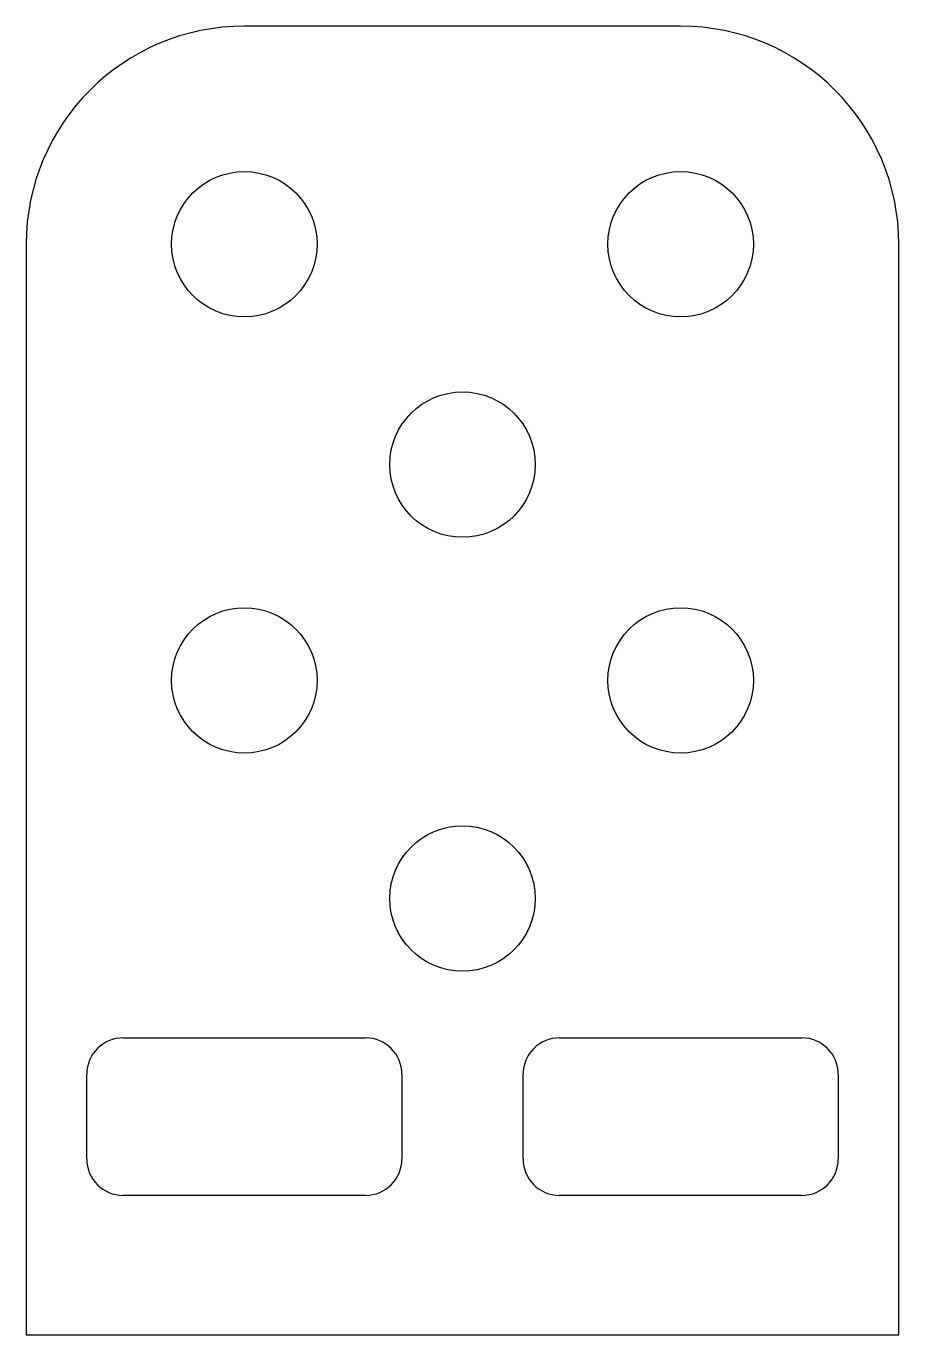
# Model space of a CAD drawing. Header units: millimetres. Extents: x 174.2 to 192.2, y 190.7 to 217.7.
import ezdxf

# ---------------------------------------------------------------- set-up
doc = ezdxf.new("R2010")
doc.units = ezdxf.units.MM
doc.layers.add('Default', color=7, linetype='Continuous')

msp = doc.modelspace()

# ---------------------------------------------------------------- linework, layer by layer
at = {"layer": 'Default', "color": 7, "linetype": 'Continuous'}
for p, q in [((187.727, 217.679), (178.727, 217.679)), ((174.227, 213.179), (174.227, 190.676)), ((192.227, 190.676), (192.227, 213.179)), ((176.227, 196.804), (181.227, 196.804)), ((185.227, 196.804), (190.227, 196.804)), ((175.477, 194.304), (175.477, 196.054)), ((181.977, 196.054), (181.977, 194.304)), ((184.477, 194.304), (184.477, 196.054)), ((190.977, 196.054), (190.977, 194.304)), ((181.227, 193.554), (176.227, 193.554)), ((190.227, 193.554), (185.227, 193.554)), ((174.227, 190.676), (192.227, 190.676))]:
    msp.add_line(p, q, dxfattribs=at)
for centre in [(178.727, 213.179), (187.727, 213.179), (183.227, 208.632), (178.727, 204.179), (187.727, 204.179), (183.227, 199.679)]:
    msp.add_circle(centre, 1.5, dxfattribs=at)
for centre, radius, start, end in [((178.727, 213.179), 4.5, 90, 180), ((187.727, 213.179), 4.5, 0, 90), ((176.227, 196.054), 0.75, 90, 180), ((181.227, 196.054), 0.75, 0, 90), ((185.227, 196.054), 0.75, 90, 180), ((190.227, 196.054), 0.75, 0, 90), ((176.227, 194.304), 0.75, 180, 270), ((181.227, 194.304), 0.75, 270, 0), ((185.227, 194.304), 0.75, 180, 270), ((190.227, 194.304), 0.75, 270, 0), ((190.227, 194.304), 0.75, 270, 0)]:
    msp.add_arc(centre, radius, start, end, dxfattribs=at)

doc.saveas('drawing.dxf')
